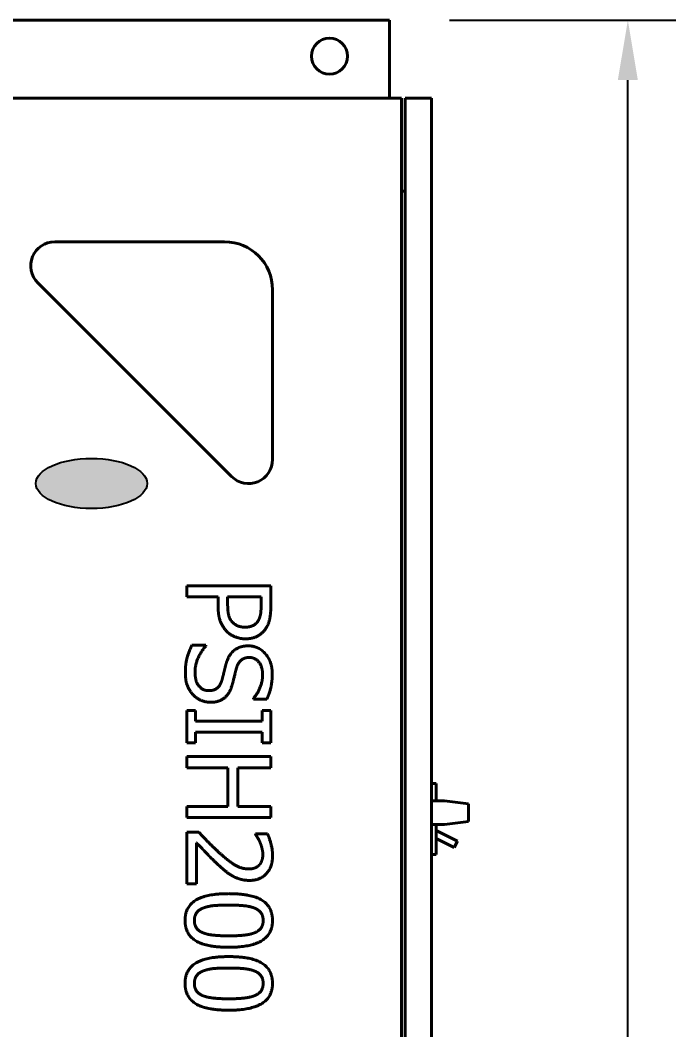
# Model space of a CAD drawing. Header units: millimetres. Extents: x 4969 to 37601, y -771 to 6478.
# Drawn here: x 20062 to 20608, y 2939 to 3782 of the extents above; entities that cross this region are included whole.
import ezdxf

# ---------------------------------------------------------------- set-up
doc = ezdxf.new("R2010")
doc.units = ezdxf.units.MM
doc.header["$LTSCALE"] = 7
doc.header["$MEASUREMENT"] = 0
doc.layers.get('0').update_dxf_attribs({"linetype": 'CONTINUOUS'})
doc.layers.get('Defpoints').update_dxf_attribs({"linetype": 'CONTINUOUS'})
doc.layers.add('가시적인 것(ISO)', color=3, linetype='CONTINUOUS', lineweight=40)
doc.styles.get("Standard").update_dxf_attribs({"font": 'ISOCP'})
doc.dimstyles.new('PS-20', dxfattribs={"dimscale": 20, "dimtxt": 3.2, "dimasz": 2.5, "dimexe": 2, "dimexo": 2.5, "dimgap": 2, "dimtad": 1, "dimtoh": 1, "dimrnd": 0.05, "dimzin": 12, "dimdsep": 46, "dimtxsty": 'Standard', "dimcen": 0, "dimclrt": 2, "dimazin": 3, "dimtfac": 1, "dimtofl": 0, "dimtmove": 0, "dimatfit": 3, "dimfxl": 0, "dimtolj": 1, "dimtzin": 0, "dimarcsym": 0})

# ---------------------------------------------------------------- blocks, each defined once
blk = doc.blocks.new('*D206')
at = {"color": 0, "lineweight": -2}
for p, q in [((20419.63, 3781.67), (20608.47, 3781.67)), ((20568.47, 1716.67), (20568.47, 3731.67)), ((20427.63, 1666.67), (20608.47, 1666.67))]:
    blk.add_line(p, q, dxfattribs=at)
at = {"color": 0}
for points in [[(20560.13, 3731.67), (20576.8, 3731.67), (20568.47, 3781.67)], [(20560.13, 1716.67), (20576.8, 1716.67), (20568.47, 1666.67)]]:
    blk.add_solid(points, dxfattribs=at)
at = {"layer": 'Defpoints', "color": 0}
for p in [(20369.63, 3781.67), (20568.47, 3781.67), (20377.63, 1666.67)]:
    blk.add_point(p, dxfattribs=at)
at = {"color": 2, "insert": (20496.46, 2724.17), "char_height": 64, "attachment_point": 5, "rotation": 90}
blk.add_mtext('\\A1;2115', dxfattribs=at)

msp = doc.modelspace()

# ---------------------------------------------------------------- hatches: boundary and pattern name
h = msp.add_hatch(color=256)
h.dxf.hatch_style = 1
edge = h.paths.add_edge_path()
edge.add_ellipse((20121.129, 3394.992), major_axis=(46.415, 0), ratio=0.451275, start_angle=0, end_angle=360)

# ---------------------------------------------------------------- linework, layer by layer
msp.add_ellipse((20121.129, 3394.992), major_axis=(46.415, 0), ratio=0.451275, start_param=-1.5707963, end_param=4.712389)
at = {"layer": '가시적인 것(ISO)'}
for p, q in [((18989.629, 3781.667), (20369.629, 3781.667)), ((20369.629, 3781.667), (20369.629, 3716.667)), ((20379.629, 3716.667), (19862.629, 3716.667)), ((20379.629, 2649.167), (20379.629, 3716.667)), ((20382.629, 1766.667), (20382.629, 3716.667)), ((20382.629, 3716.667), (20404.629, 3716.667)), ((20404.629, 3716.667), (20404.629, 1766.667)), ((20379.629, 3638.967), (20382.629, 3638.967)), ((20090.413, 3596.667), (20232.129, 3596.667)), ((20237.987, 3400.809), (20076.271, 3562.525)), ((20272.129, 3556.667), (20272.129, 3414.951)), ((20200.654, 3300.273), (20200.654, 3309.576)), ((20200.654, 3309.576), (20270.654, 3309.576)), ((20270.654, 3309.576), (20270.654, 3291.991)), ((20226.748, 3300.273), (20200.654, 3300.273)), ((20226.748, 3292.388), (20226.748, 3300.273)), ((20262.599, 3300.273), (20234.69, 3300.273)), ((20234.69, 3300.273), (20234.69, 3293.92)), ((20262.599, 3292.558), (20262.599, 3300.273)), ((20204.852, 3259.941), (20216.537, 3259.941)), ((20216.537, 3259.941), (20216.537, 3259.26)), ((20256.246, 3215.071), (20256.246, 3215.751)), ((20267.364, 3215.071), (20256.246, 3215.071)), ((20200.654, 3178.482), (20200.654, 3205.597)), ((20200.654, 3205.597), (20207.802, 3205.597)), ((20207.802, 3205.597), (20207.802, 3196.691)), ((20263.507, 3196.691), (20263.507, 3205.597)), ((20263.507, 3205.597), (20270.654, 3205.597)), ((20270.654, 3205.597), (20270.654, 3178.482)), ((20207.802, 3196.691), (20263.507, 3196.691)), ((20263.507, 3187.388), (20207.802, 3187.388)), ((20207.802, 3187.388), (20207.802, 3178.482)), ((20263.507, 3178.482), (20263.507, 3187.388)), ((20207.802, 3178.482), (20200.654, 3178.482)), ((20270.654, 3178.482), (20263.507, 3178.482)), ((20200.654, 3166.967), (20270.654, 3166.967)), ((20200.654, 3157.664), (20200.654, 3166.967)), ((20270.654, 3166.967), (20270.654, 3157.664)), ((20234.917, 3157.664), (20200.654, 3157.664)), ((20234.917, 3125.443), (20234.917, 3157.664)), ((20270.654, 3157.664), (20243.199, 3157.664)), ((20243.199, 3157.664), (20243.199, 3125.443)), ((20404.629, 3144.667), (20408.629, 3144.667)), ((20408.629, 3144.667), (20408.629, 3130.216)), ((20404.629, 3130.216), (20415.629, 3130.216)), ((20415.629, 3130.216), (20435.629, 3127.716)), ((20435.629, 3127.716), (20435.629, 3112.716)), ((20200.654, 3125.443), (20234.917, 3125.443)), ((20200.654, 3116.14), (20200.654, 3125.443)), ((20243.199, 3125.443), (20270.654, 3125.443)), ((20270.654, 3125.443), (20270.654, 3116.14)), ((20270.654, 3116.14), (20200.654, 3116.14)), ((20415.629, 3110.216), (20404.629, 3110.216)), ((20408.629, 3110.216), (20408.629, 3085.267)), ((20435.629, 3112.716), (20415.629, 3110.216)), ((20200.654, 3060.776), (20200.654, 3103.944)), ((20200.654, 3103.944), (20210.581, 3103.944)), ((20257.947, 3101.959), (20257.947, 3102.469)), ((20257.947, 3102.469), (20267.931, 3102.469)), ((20408.629, 3105.433), (20426.326, 3096.546)), ((20208.766, 3095.152), (20208.766, 3060.776)), ((20423.633, 3091.184), (20408.629, 3098.719)), ((20426.326, 3096.546), (20423.633, 3091.184)), ((20404.629, 3085.267), (20408.629, 3085.267)), ((20208.766, 3060.776), (20200.654, 3060.776))]:
    msp.add_line(p, q, dxfattribs=at)
msp.add_circle((20319.629, 3751.667), 15, dxfattribs=at)
for centre, radius, start, end in [((20090.413, 3576.667), 20, 90, 225), ((20232.129, 3556.667), 40, 0, 90), ((20252.129, 3414.951), 20, 225, 0)]:
    msp.add_arc(centre, radius, start, end, dxfattribs=at)
for points in [[(20234.009, 3271.456), (20230.435, 3275.087), (20226.748, 3284.9), (20226.748, 3292.388)], [(20234.69, 3293.92), (20234.69, 3288.247), (20236.505, 3281.27), (20238.887, 3279.001)], [(20259.933, 3280.079), (20261.408, 3282.291), (20262.599, 3288.19), (20262.599, 3292.558)], [(20270.654, 3291.991), (20270.654, 3285.751), (20268.612, 3277.015), (20266.286, 3273.669)], [(20238.887, 3279.001), (20240.986, 3276.902), (20245.921, 3275.03), (20249.268, 3275.03)], [(20249.268, 3275.03), (20252.899, 3275.03), (20258.231, 3277.526), (20259.933, 3280.079)], [(20249.552, 3265.33), (20245.014, 3265.33), (20236.845, 3268.563), (20234.009, 3271.456)], [(20266.286, 3273.669), (20263.62, 3269.754), (20255.395, 3265.33), (20249.552, 3265.33)], [(20199.406, 3236.967), (20199.406, 3244.568), (20202.583, 3255.233), (20204.852, 3259.941)], [(20216.537, 3259.26), (20212.226, 3254.665), (20207.461, 3243.036), (20207.461, 3237.647)], [(20233.045, 3243.32), (20234.009, 3246.951), (20236.902, 3252.68), (20239.228, 3254.892)], [(20239.228, 3254.892), (20241.554, 3257.048), (20247.793, 3259.43), (20251.878, 3259.43)], [(20251.878, 3259.43), (20260.387, 3259.43), (20271.902, 3246.156), (20271.902, 3235.889)], [(20252.842, 3249.73), (20248.417, 3249.73), (20243.142, 3245.022), (20241.951, 3240.597)], [(20263.847, 3235.265), (20263.847, 3241.732), (20257.777, 3249.73), (20252.842, 3249.73)], [(20205.759, 3218.701), (20202.696, 3222.048), (20199.406, 3230.557), (20199.406, 3236.967)], [(20207.461, 3237.647), (20207.461, 3229.933), (20213.871, 3222.048), (20219.147, 3222.048)], [(20229.868, 3230.67), (20230.776, 3233.904), (20232.024, 3239.293), (20233.045, 3243.32)], [(20241.951, 3240.597), (20241.156, 3237.647), (20239.114, 3229.082), (20238.263, 3226.246)], [(20219.147, 3222.048), (20223.344, 3222.048), (20228.563, 3226.189), (20229.868, 3230.67)], [(20256.246, 3215.751), (20259.309, 3219.098), (20263.847, 3229.536), (20263.847, 3235.265)], [(20271.902, 3235.889), (20271.902, 3229.989), (20269.576, 3219.552), (20267.364, 3215.071)], [(20238.263, 3226.246), (20236.051, 3219.041), (20227.145, 3212.348), (20220.622, 3212.348)], [(20220.622, 3212.348), (20216.481, 3212.348), (20208.539, 3215.694), (20205.759, 3218.701)], [(20210.581, 3103.944), (20214.949, 3099.293), (20223.061, 3091.011), (20227.429, 3087.04)], [(20261.805, 3095.152), (20261.011, 3097.137), (20258.742, 3100.824), (20257.947, 3101.959)], [(20267.931, 3102.469), (20269.349, 3099.576), (20272.129, 3089.195), (20272.129, 3084.544)], [(20226.918, 3076.659), (20222.096, 3081.083), (20211.772, 3091.918), (20208.766, 3095.152)], [(20264.017, 3085.224), (20264.017, 3087.72), (20262.769, 3092.826), (20261.805, 3095.152)], [(20227.429, 3087.04), (20236.221, 3079.041), (20246.772, 3073.199), (20252.388, 3073.199)], [(20272.129, 3084.544), (20272.129, 3074.73), (20261.748, 3063.669), (20252.899, 3063.669)], [(20261.181, 3076.659), (20262.599, 3078.304), (20264.017, 3082.615), (20264.017, 3085.224)], [(20238.887, 3067.299), (20235.824, 3069.001), (20229.811, 3073.936), (20226.918, 3076.659)], [(20252.388, 3073.199), (20255.338, 3073.199), (20259.763, 3075.014), (20261.181, 3076.659)], [(20252.899, 3063.669), (20248.758, 3063.669), (20241.837, 3065.597), (20238.887, 3067.299)], [(20199.179, 3030.2), (20199.179, 3041.772), (20217.161, 3052.607), (20235.597, 3052.607)], [(20235.597, 3052.607), (20254.544, 3052.607), (20272.072, 3041.659), (20272.072, 3030.2)], [(20235.597, 3043.077), (20228.223, 3043.077), (20218.353, 3042.169), (20214.495, 3040.694)], [(20256.926, 3040.638), (20253.353, 3042.056), (20242.461, 3043.077), (20235.597, 3043.077)], [(20214.495, 3040.694), (20210.865, 3039.333), (20206.951, 3034.284), (20206.951, 3030.2)], [(20264.301, 3030.2), (20264.301, 3034.114), (20260.614, 3039.163), (20256.926, 3040.638)], [(20235.654, 3007.85), (20216.821, 3007.85), (20199.179, 3018.798), (20199.179, 3030.2)], [(20206.951, 3030.2), (20206.951, 3026.343), (20210.638, 3021.294), (20214.325, 3019.876)], [(20272.072, 3030.2), (20272.072, 3018.685), (20253.92, 3007.85), (20235.654, 3007.85)], [(20257.04, 3019.933), (20260.614, 3021.351), (20264.301, 3026.286), (20264.301, 3030.2)], [(20214.325, 3019.876), (20217.785, 3018.515), (20228.45, 3017.38), (20235.654, 3017.38)], [(20235.654, 3017.38), (20242.858, 3017.38), (20253.466, 3018.515), (20257.04, 3019.933)], [(20199.179, 2977.672), (20199.179, 2989.244), (20217.161, 3000.079), (20235.597, 3000.079)], [(20235.597, 3000.079), (20254.544, 3000.079), (20272.072, 2989.13), (20272.072, 2977.672)], [(20214.495, 2988.166), (20210.865, 2986.805), (20206.951, 2981.756), (20206.951, 2977.672)], [(20235.597, 2990.549), (20228.223, 2990.549), (20218.353, 2989.641), (20214.495, 2988.166)], [(20256.926, 2988.109), (20253.353, 2989.528), (20242.461, 2990.549), (20235.597, 2990.549)], [(20264.301, 2977.672), (20264.301, 2981.586), (20260.614, 2986.635), (20256.926, 2988.109)], [(20235.654, 2955.322), (20216.821, 2955.322), (20199.179, 2966.27), (20199.179, 2977.672)], [(20206.951, 2977.672), (20206.951, 2973.814), (20210.638, 2968.766), (20214.325, 2967.348)], [(20272.072, 2977.672), (20272.072, 2966.156), (20253.92, 2955.322), (20235.654, 2955.322)], [(20257.04, 2967.404), (20260.614, 2968.823), (20264.301, 2973.758), (20264.301, 2977.672)], [(20214.325, 2967.348), (20217.785, 2965.986), (20228.45, 2964.852), (20235.654, 2964.852)], [(20235.654, 2964.852), (20242.858, 2964.852), (20253.466, 2965.986), (20257.04, 2967.404)]]:
    msp.add_open_spline(points, degree=2, dxfattribs=at)

# ---------------------------------------------------------------- dimensions: what is measured, and where the dimension line sits
dim = msp.add_linear_dim(base=(20568.467, 3781.667), p1=(20377.629, 1666.667), p2=(20369.629, 3781.667), angle=90, dimstyle='PS-20')
dim.commit()
dim.dimension.update_dxf_attribs({"geometry": '*D206', "text_midpoint": (20496.461, 2724.167)})

doc.saveas('drawing.dxf')
